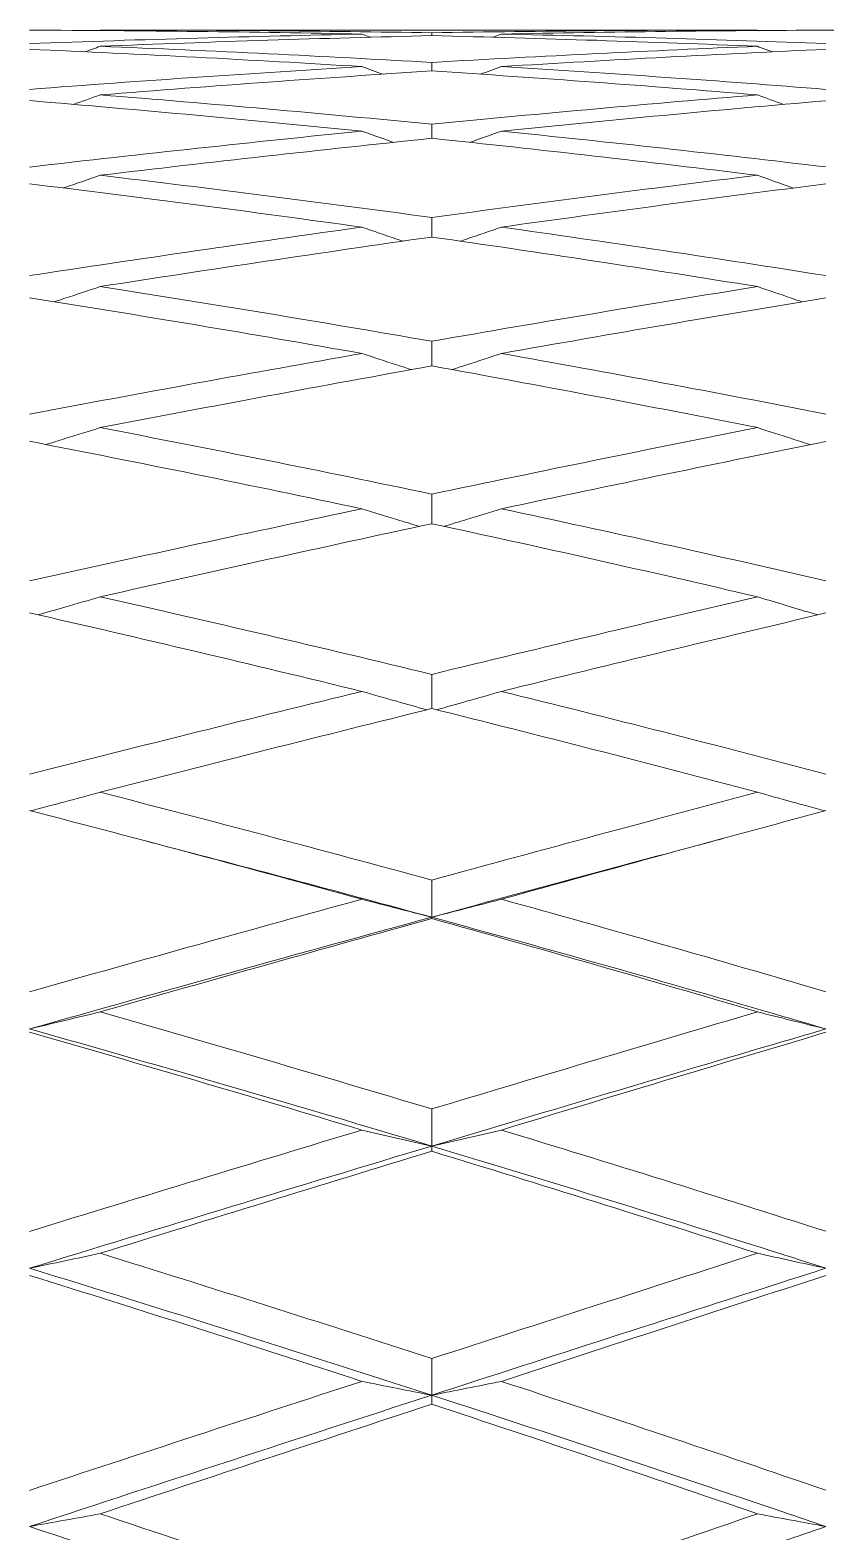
# Model space of a CAD drawing. Extents: x 6453 to 7582, y 0 to 827.
# Drawn here: x 6889 to 6893.7, y 225.91 to 234.76 of the extents above; entities that cross this region are included whole.
import ezdxf

# ---------------------------------------------------------------- set-up
doc = ezdxf.new("R2010")
doc.units = 0
doc.header["$LTSCALE"] = 30
doc.header["$MEASUREMENT"] = 0
doc.layers.add('1', color=7, linetype='CONTINUOUS')

msp = doc.modelspace()

# ---------------------------------------------------------------- linework, layer by layer
at = {"layer": '1', "color": 7, "linetype": 'Continuous', "lineweight": 18}
msp.add_line((6893.2914, 234.7633), (6889.4151, 234.7633), dxfattribs=at)
for points, degree in [([(6890.9581, 234.7393), (6890.6396, 234.7458), (6889.9943, 234.7562), (6889.3324, 234.7614), (6888.9973, 234.7625)], 3), ([(6888.9973, 234.6834), (6889.3312, 234.6956), (6889.9918, 234.717), (6890.6384, 234.7328), (6890.9581, 234.7393)], 3), ([(6889.4049, 234.7596), (6889.4083, 234.7608), (6889.4117, 234.7621), (6889.4151, 234.7633)], 3), ([(6889.4151, 234.7633), (6889.7494, 234.7633), (6890.4095, 234.7605), (6891.0528, 234.7523), (6891.3702, 234.747)], 3), ([(6891.3702, 234.7302), (6891.0514, 234.7225), (6890.4067, 234.7045), (6889.748, 234.6808), (6889.4151, 234.6674)], 3), ([(6891.0111, 234.7199), (6890.9934, 234.7263), (6890.9758, 234.7328), (6890.9581, 234.7393)], 3), ([(6891.3702, 234.747), (6891.6984, 234.7525), (6892.3469, 234.7606), (6892.9793, 234.7633), (6893.2914, 234.7633)], 3), ([(6891.3702, 234.747), (6891.3702, 234.7414), (6891.3702, 234.7358), (6891.3702, 234.7302)], 3), ([(6893.2914, 234.6674), (6892.9797, 234.6804), (6892.3478, 234.7038), (6891.6989, 234.7223), (6891.3702, 234.7302)], 3), ([(6891.7291, 234.7201), (6891.7464, 234.7265), (6891.7638, 234.7329), (6891.7811, 234.7393)], 3), ([(6893.6958, 234.7625), (6893.3844, 234.7614), (6892.754, 234.7565), (6892.108, 234.746), (6891.7811, 234.7393)], 3), ([(6891.7811, 234.7393), (6892.1088, 234.7326), (6892.7557, 234.7165), (6893.3853, 234.6953), (6893.6958, 234.6835)], 3), ([(6893.3023, 234.7592), (6893.2986, 234.7606), (6893.295, 234.7619), (6893.2914, 234.7633)], 3), ([(6895.5718, 234.7393), (6895.2584, 234.746), (6894.6323, 234.7565), (6894.0077, 234.7614), (6893.6958, 234.7625)], 3), ([(6890.9581, 234.5478), (6890.6338, 234.5675), (6889.9827, 234.6043), (6889.3266, 234.6356), (6888.9973, 234.65)], 3), ([(6889.3237, 234.6345), (6889.3542, 234.6454), (6889.3847, 234.6564), (6889.4151, 234.6674)], 3), ([(6889.4151, 234.6674), (6889.7495, 234.654), (6890.4098, 234.6246), (6891.0529, 234.5904), (6891.3702, 234.5722)], 3), ([(6891.3702, 234.5722), (6891.6991, 234.5911), (6892.3481, 234.6258), (6892.9799, 234.6545), (6893.2914, 234.6674)], 3), ([(6893.6958, 234.6499), (6893.3853, 234.6358), (6892.7557, 234.6048), (6892.1088, 234.5679), (6891.7811, 234.5478)], 3), ([(6893.2914, 234.6674), (6893.3212, 234.6563), (6893.3511, 234.6452), (6893.381, 234.6341)], 3), ([(6888.9973, 234.4134), (6889.3334, 234.439), (6889.9963, 234.4869), (6890.6406, 234.5285), (6890.9581, 234.5478)], 3), ([(6890.9581, 234.5478), (6891, 234.5326), (6891.042, 234.5174), (6891.0841, 234.5022)], 3), ([(6891.3702, 234.522), (6891.3702, 234.5387), (6891.3702, 234.5555), (6891.3702, 234.5722)], 3), ([(6891.7811, 234.5478), (6891.7395, 234.5326), (6891.6978, 234.5175), (6891.656, 234.5023)], 3), ([(6891.7811, 234.5478), (6892.1089, 234.5278), (6892.7557, 234.4852), (6893.3853, 234.4382), (6893.6958, 234.4136)], 3), ([(6891.3702, 234.522), (6891.0534, 234.5016), (6890.4108, 234.4577), (6889.75, 234.4076), (6889.4151, 234.3809)], 3), ([(6893.2914, 234.3809), (6892.9705, 234.4074), (6892.3294, 234.4573), (6891.6896, 234.5014), (6891.3702, 234.522)], 3), ([(6889.2556, 234.3244), (6889.3089, 234.3432), (6889.3621, 234.362), (6889.4151, 234.3809)], 3), ([(6889.4151, 234.3809), (6889.7429, 234.3547), (6890.3966, 234.2997), (6891.0463, 234.2393), (6891.3702, 234.2078)], 3), ([(6891.3702, 234.2078), (6891.699, 234.2399), (6892.348, 234.3007), (6892.9798, 234.3551), (6893.2914, 234.3809)], 3), ([(6893.2914, 234.3809), (6893.3432, 234.3619), (6893.395, 234.343), (6893.447, 234.3241)], 3), ([(6890.9581, 234.167), (6890.6337, 234.1996), (6889.9825, 234.2622), (6889.3265, 234.3195), (6888.9973, 234.3469)], 3), ([(6893.6958, 234.3467), (6893.3756, 234.319), (6892.7363, 234.2614), (6892.0992, 234.1992), (6891.7811, 234.167)], 3), ([(6891.3702, 234.2078), (6891.3702, 234.1801), (6891.3702, 234.1524), (6891.3702, 234.1248)], 3), ([(6888.9973, 233.9555), (6889.3333, 233.9942), (6889.9961, 234.0679), (6890.6405, 234.135), (6890.9581, 234.167)], 3), ([(6891.3702, 234.1248), (6891.0419, 234.0905), (6890.3877, 234.0199), (6889.7385, 233.9451), (6889.4151, 233.9068)], 3), ([(6891.1462, 234.1005), (6891.0834, 234.1226), (6891.0207, 234.1448), (6890.9581, 234.167)], 3), ([(6893.2914, 233.9068), (6892.9706, 233.9461), (6892.3296, 234.0217), (6891.6898, 234.0914), (6891.3702, 234.1248)], 3), ([(6891.5939, 234.1005), (6891.6565, 234.1226), (6891.7189, 234.1448), (6891.7811, 234.167)], 3), ([(6891.7811, 234.167), (6892.0994, 234.1348), (6892.7368, 234.0674), (6893.3759, 233.994), (6893.6958, 233.9558)], 3), ([(6890.9581, 233.6009), (6890.6336, 233.6461), (6889.9823, 233.7339), (6889.3264, 233.8166), (6888.9973, 233.8566)], 3), ([(6889.4151, 233.9068), (6889.7429, 233.8679), (6890.3965, 233.7875), (6891.0463, 233.7019), (6891.3702, 233.6577)], 3), ([(6891.3702, 233.6577), (6891.689, 233.7012), (6892.3281, 233.7863), (6892.9699, 233.8673), (6893.2914, 233.9068)], 3), ([(6893.6958, 233.8564), (6893.375, 233.8158), (6892.7351, 233.7325), (6892.0986, 233.6454), (6891.7811, 233.6009)], 3), ([(6888.9973, 233.3148), (6889.3227, 233.3644), (6889.975, 233.4618), (6890.63, 233.5552), (6890.9581, 233.6009)], 3), ([(6891.7811, 233.6009), (6892.0995, 233.5563), (6892.737, 233.4641), (6893.376, 233.3658), (6893.6958, 233.3151)], 3), ([(6891.3702, 233.5428), (6891.0442, 233.4962), (6890.3924, 233.4008), (6889.7408, 233.3012), (6889.4151, 233.2503)], 3), ([(6893.2914, 233.2503), (6892.9707, 233.3021), (6892.3297, 233.4026), (6891.6898, 233.497), (6891.3702, 233.5428)], 3), ([(6889.4151, 233.2503), (6889.7427, 233.1992), (6890.3963, 233.0944), (6891.0462, 232.9844), (6891.3702, 232.9281)], 3), ([(6891.3702, 232.9281), (6891.6999, 232.9854), (6892.3498, 233.0964), (6892.9807, 233.2002), (6893.2914, 233.2503)], 3), ([(6890.9581, 232.8559), (6890.6335, 232.9132), (6889.982, 233.0252), (6889.3263, 233.1323), (6888.9973, 233.1846)], 3), ([(6893.6958, 233.1842), (6893.3861, 233.133), (6892.7573, 233.0272), (6892.1097, 232.9142), (6891.7811, 232.8559)], 3), ([(6888.9973, 232.4981), (6889.3316, 232.5611), (6889.9926, 232.6836), (6890.6388, 232.7995), (6890.9581, 232.8559)], 3), ([(6891.7811, 232.8559), (6892.0995, 232.7994), (6892.737, 232.6833), (6893.376, 232.5612), (6893.6958, 232.4985)], 3), ([(6891.3702, 232.7824), (6891.0516, 232.725), (6890.4072, 232.6071), (6889.7482, 232.4826), (6889.4151, 232.4187)], 3), ([(6893.2914, 232.4187), (6892.9707, 232.4824), (6892.3297, 232.6066), (6891.6898, 232.7248), (6891.3702, 232.7824)], 3), ([(6889.4151, 232.4187), (6889.7426, 232.3559), (6890.396, 232.2277), (6891.046, 232.0946), (6891.3702, 232.0268)], 3), ([(6891.3702, 232.0268), (6891.6989, 232.0956), (6892.3479, 232.2297), (6892.9798, 232.3569), (6893.2914, 232.4187)], 3), ([(6890.9581, 231.94), (6890.6333, 232.0088), (6889.9817, 232.1439), (6889.3261, 232.2741), (6888.9973, 232.3381)], 3), ([(6893.6958, 232.3376), (6893.3851, 232.2748), (6892.7552, 232.1457), (6892.1086, 232.0098), (6891.7811, 231.94)], 3), ([(6888.9973, 231.5146), (6889.3332, 231.5892), (6889.9958, 231.7346), (6890.6403, 231.8727), (6890.9581, 231.94)], 3), ([(6891.7811, 231.94), (6892.0995, 231.8722), (6892.737, 231.7336), (6893.376, 231.5889), (6893.6958, 231.515)], 3), ([(6891.3702, 231.852), (6891.0532, 231.7838), (6890.4104, 231.6438), (6889.7498, 231.4966), (6889.4151, 231.4211)], 3), ([(6893.2914, 231.4211), (6892.9706, 231.4959), (6892.3296, 231.6426), (6891.6897, 231.7832), (6891.3702, 231.852)], 3), ([(6889.4151, 231.4211), (6889.7424, 231.3472), (6890.3957, 231.1972), (6891.0458, 231.0424), (6891.3702, 230.9637)], 3), ([(6891.3702, 230.9637), (6891.6989, 231.0435), (6892.3478, 231.1994), (6892.9797, 231.3483), (6893.2914, 231.4211)], 3), ([(6890.9581, 230.8633), (6890.634, 230.9426), (6889.9831, 231.0991), (6889.3268, 231.2513), (6888.9973, 231.3264)], 3), ([(6893.6958, 231.3259), (6893.3848, 231.2522), (6892.7547, 231.1015), (6892.1084, 230.9439), (6891.7811, 230.8633)], 3), ([(6888.9973, 230.3749), (6889.3314, 230.4596), (6889.9924, 230.6257), (6890.6386, 230.7852), (6890.9581, 230.8633)], 3), ([(6891.7811, 230.8633), (6892.0994, 230.785), (6892.7368, 230.6254), (6893.3759, 230.4598), (6893.6958, 230.3754)], 3), ([(6891.3702, 230.7618), (6891.0518, 230.6828), (6890.4075, 230.5217), (6889.7484, 230.3539), (6889.4151, 230.2683)], 3), ([(6893.2914, 230.2683), (6892.9706, 230.3536), (6892.3295, 230.521), (6891.6897, 230.6825), (6891.3702, 230.7618)], 3), ([(6889.4151, 230.2683), (6889.7429, 230.1841), (6890.3966, 230.0137), (6891.0463, 229.839), (6891.3702, 229.7506)], 3), ([(6891.3702, 229.7506), (6891.6982, 229.8402), (6892.3465, 230.0161), (6892.979, 230.1853), (6893.2914, 230.2683)], 3), ([(6890.9581, 229.6377), (6890.6338, 229.7268), (6889.9826, 229.9031), (6889.3265, 230.0755), (6888.9973, 230.1607)], 3), ([(6893.6958, 230.1601), (6893.3843, 230.0763), (6892.7536, 229.9054), (6892.1078, 229.728), (6891.7811, 229.6377)], 3), ([(6889.8047, 229.9492), (6889.6943, 229.9784)], 1), ([(6891.3702, 229.5316), (6890.8514, 229.6734), (6890.3291, 229.8127), (6889.8037, 229.9495)], 3), ([(6891.3702, 229.5316), (6891.9172, 229.6811), (6892.4604, 229.8279), (6892.9994, 229.9718)], 3), ([(6893.1002, 229.9991), (6892.9987, 229.9716)], 1), ([(6891.3702, 229.7506), (6891.3702, 229.7141), (6891.3702, 229.6411), (6891.3702, 229.5681), (6891.3702, 229.5316)], 3), ([(6888.9973, 229.0915), (6889.331, 229.1857), (6889.9915, 229.3708), (6890.6382, 229.5497), (6890.9581, 229.6377)], 3), ([(6890.9581, 229.6377), (6891.0264, 229.6199), (6891.1634, 229.5845), (6891.3011, 229.5492), (6891.3702, 229.5316)], 3), ([(6891.3702, 229.5316), (6891.4391, 229.5491), (6891.5766, 229.5844), (6891.7131, 229.6199), (6891.7811, 229.6377)], 3), ([(6891.7811, 229.6377), (6892.0994, 229.5496), (6892.7368, 229.3708), (6893.3758, 229.186), (6893.6958, 229.0921)], 3), ([(6888.9973, 228.8727), (6889.7954, 229.0977), (6890.5867, 229.3174), (6891.3702, 229.5316)], 3), ([(6891.3702, 229.5237), (6891.0511, 229.435), (6890.4062, 229.2545), (6889.7477, 229.0679), (6889.4151, 228.9731)], 3), ([(6891.3702, 229.5316), (6891.3702, 229.5303), (6891.3702, 229.5277), (6891.3702, 229.525), (6891.3702, 229.5237)], 3), ([(6893.2914, 228.9731), (6892.9706, 229.0677), (6892.3296, 229.2541), (6891.6898, 229.4347), (6891.3702, 229.5237)], 3), ([(6888.9973, 228.8727), (6889.0674, 228.8893), (6889.2071, 228.9227), (6889.3459, 228.9562), (6889.4151, 228.9731)], 3), ([(6889.4151, 228.9731), (6889.7429, 228.8796), (6890.3965, 228.6907), (6891.0463, 228.498), (6891.3702, 228.4006)], 3), ([(6891.3702, 228.4006), (6891.699, 228.4995), (6892.348, 228.6938), (6892.9798, 228.8811), (6893.2914, 228.9731)], 3), ([(6893.2914, 228.9731), (6893.3584, 228.9563), (6893.4929, 228.9227), (6893.628, 228.8894), (6893.6958, 228.8727)], 3), ([(6891.3702, 228.182), (6890.5867, 228.4173), (6889.7954, 228.6476), (6888.9973, 228.8727)], 3), ([(6890.9581, 228.2764), (6890.6337, 228.3744), (6889.9824, 228.5686), (6889.3265, 228.7592), (6888.9973, 228.8536)], 3), ([(6893.6958, 228.853), (6893.3763, 228.7577), (6892.7377, 228.5663), (6892.0999, 228.3733), (6891.7811, 228.2764)], 3), ([(6891.3702, 228.4006), (6891.3702, 228.3642), (6891.3702, 228.2913), (6891.3702, 228.2184), (6891.3702, 228.182)], 3), ([(6888.9973, 227.6786), (6889.3333, 227.782), (6889.9961, 227.9849), (6890.6405, 228.1805), (6890.9581, 228.2764)], 3), ([(6891.3702, 228.182), (6891.3011, 228.1976), (6891.1634, 228.229), (6891.0264, 228.2606), (6890.9581, 228.2764)], 3), ([(6891.3702, 228.182), (6891.4391, 228.1976), (6891.5766, 228.229), (6891.7131, 228.2606), (6891.7811, 228.2764)], 3), ([(6891.7811, 228.2764), (6892.0995, 228.1796), (6892.7369, 227.9834), (6893.3759, 227.7816), (6893.6958, 227.6792)], 3), ([(6891.3702, 228.182), (6890.5867, 227.9466), (6889.7954, 227.7063), (6888.9973, 227.4613)], 3), ([(6891.3702, 228.1513), (6891.3702, 228.1564), (6891.3702, 228.1667), (6891.3702, 228.1769), (6891.3702, 228.182)], 3), ([(6891.3702, 228.1513), (6891.0433, 228.0515), (6890.3906, 227.8515), (6889.7399, 227.6504), (6889.4151, 227.5495)], 3), ([(6893.2914, 227.5495), (6892.9707, 227.6525), (6892.3297, 227.8558), (6891.6898, 228.0536), (6891.3702, 228.1513)], 3), ([(6888.9973, 227.4613), (6889.0674, 227.4759), (6889.2071, 227.5053), (6889.3459, 227.5347), (6889.4151, 227.5495)], 3), ([(6889.4151, 227.5495), (6889.7428, 227.4478), (6890.3964, 227.2426), (6891.0462, 227.0339), (6891.3702, 226.9286)], 3), ([(6891.3702, 226.9286), (6891.6889, 227.0322), (6892.3278, 227.2394), (6892.9697, 227.4462), (6893.2914, 227.5495)], 3), ([(6893.6958, 227.4614), (6893.628, 227.476), (6893.4929, 227.5053), (6893.3584, 227.5348), (6893.2914, 227.5495)], 3), ([(6891.3702, 226.7128), (6890.5867, 226.9667), (6889.7954, 227.2164), (6888.9973, 227.4613)], 3), ([(6890.9581, 226.7945), (6890.6336, 226.9003), (6889.9822, 227.1102), (6889.3264, 227.317), (6888.9973, 227.4196)], 3), ([(6893.6958, 227.4189), (6893.375, 227.3149), (6892.7351, 227.1068), (6892.0985, 226.8986), (6891.7811, 226.7945)], 3), ([(6891.3702, 226.9286), (6891.3702, 226.8926), (6891.3702, 226.8207), (6891.3702, 226.7487), (6891.3702, 226.7128)], 3), ([(6888.9973, 226.1515), (6889.3228, 226.2589), (6889.9752, 226.4734), (6890.6301, 226.6875), (6890.9581, 226.7945)], 3), ([(6890.9581, 226.7945), (6891.0264, 226.7808), (6891.1634, 226.7535), (6891.3011, 226.7263), (6891.3702, 226.7128)], 3), ([(6891.3702, 226.7128), (6891.4391, 226.7263), (6891.5766, 226.7534), (6891.7131, 226.7808), (6891.7811, 226.7945)], 3), ([(6891.7811, 226.7945), (6892.0995, 226.69), (6892.737, 226.4786), (6893.376, 226.2619), (6893.6958, 226.1522)], 3), ([(6891.3702, 226.7128), (6890.5867, 226.4588), (6889.7954, 226.2005), (6888.9973, 225.9383)], 3), ([(6891.3702, 226.6595), (6891.0443, 226.5524), (6890.3925, 226.3375), (6889.7409, 226.1215), (6889.4151, 226.0133)], 3), ([(6891.3702, 226.7128), (6891.3702, 226.7039), (6891.3702, 226.6862), (6891.3702, 226.6684), (6891.3702, 226.6595)], 3), ([(6893.2914, 226.0133), (6892.9707, 226.1236), (6892.3297, 226.3415), (6891.6898, 226.5543), (6891.3702, 226.6595)], 3), ([(6888.9973, 225.9383), (6889.0674, 225.9507), (6889.2071, 225.9756), (6889.3459, 226.0007), (6889.4151, 226.0133)], 3), ([(6889.4151, 226.0133), (6889.7427, 225.9044), (6890.3962, 225.6851), (6891.0461, 225.4627), (6891.3702, 225.3507)], 3), ([(6891.3702, 225.3507), (6891.6889, 225.461), (6892.3279, 225.6817), (6892.9698, 225.9027), (6893.2914, 226.0133)], 3), ([(6893.2914, 226.0133), (6893.3584, 226.0007), (6893.4929, 225.9757), (6893.628, 225.9507), (6893.6958, 225.9383)], 3), ([(6891.3702, 225.14), (6890.5867, 225.4098), (6889.7954, 225.676), (6888.9973, 225.9383)], 3)]:
    msp.add_open_spline(points, degree=degree, dxfattribs=at)
for points, knots in [([(6889.4151, 233.9068), (6889.3459, 233.8829), (6889.2729, 233.8577), (6889.1996, 233.8327), (6889.1959, 233.8315)], [0, 0, 0, 0, 0.950061, 1, 1, 1, 1]), ([(6893.5039, 233.8315), (6893.5003, 233.8327), (6893.4293, 233.8578), (6893.3584, 233.8829), (6893.2914, 233.9068)], [0, 0, 0, 0, 0.051035, 1, 1, 1, 1]), ([(6891.3702, 233.6577), (6891.3702, 233.625), (6891.3702, 233.5866), (6891.3702, 233.5483), (6891.3702, 233.5428)], [0, 0, 0, 0, 0.855846, 1, 1, 1, 1]), ([(6891.2011, 233.518), (6891.1886, 233.5223), (6891.1074, 233.5498), (6891.0264, 233.5775), (6890.9581, 233.6009)], [0, 0, 0, 0, 0.153908, 1, 1, 1, 1]), ([(6891.5387, 233.5179), (6891.5512, 233.5222), (6891.6323, 233.5498), (6891.7131, 233.5775), (6891.7811, 233.6009)], [0, 0, 0, 0, 0.154736, 1, 1, 1, 1]), ([(6889.1429, 233.1606), (6889.1642, 233.1676), (6889.2553, 233.1974), (6889.3459, 233.2274), (6889.4151, 233.2503)], [0, 0, 0, 0, 0.234468, 1, 1, 1, 1]), ([(6893.5555, 233.1606), (6893.5346, 233.1676), (6893.4464, 233.1975), (6893.3584, 233.2274), (6893.2914, 233.2503)], [0, 0, 0, 0, 0.235639, 1, 1, 1, 1]), ([(6891.2511, 232.7606), (6891.2219, 232.77), (6891.124, 232.8017), (6891.0264, 232.8335), (6890.9581, 232.8559)], [0, 0, 0, 0, 0.297953, 1, 1, 1, 1]), ([(6891.3702, 232.9281), (6891.3702, 232.8938), (6891.3702, 232.8452), (6891.3702, 232.7967), (6891.3702, 232.7824)], [0, 0, 0, 0, 0.70651, 1, 1, 1, 1]), ([(6891.4888, 232.7605), (6891.518, 232.7699), (6891.6158, 232.8016), (6891.7131, 232.8335), (6891.7811, 232.8559)], [0, 0, 0, 0, 0.298491, 1, 1, 1, 1]), ([(6889.0943, 232.3187), (6889.1319, 232.3303), (6889.2392, 232.3635), (6889.3459, 232.3969), (6889.4151, 232.4187)], [0, 0, 0, 0, 0.349924, 1, 1, 1, 1]), ([(6893.6027, 232.3185), (6893.5661, 232.3302), (6893.462, 232.3635), (6893.3584, 232.397), (6893.2914, 232.4187)], [0, 0, 0, 0, 0.351202, 1, 1, 1, 1]), ([(6891.3702, 232.0268), (6891.3702, 231.9914), (6891.3702, 231.9331), (6891.3702, 231.8749), (6891.3702, 231.852)], [0, 0, 0, 0, 0.608215, 1, 1, 1, 1]), ([(6890.9581, 231.94), (6891.0264, 231.919), (6891.1394, 231.8843), (6891.2528, 231.8498), (6891.2976, 231.8362)], [0, 0, 0, 0, 0.606371, 1, 1, 1, 1]), ([(6891.4424, 231.8361), (6891.4872, 231.8497), (6891.6004, 231.8842), (6891.7131, 231.9189), (6891.7811, 231.94)], [0, 0, 0, 0, 0.39402, 1, 1, 1, 1]), ([(6889.0486, 231.3144), (6889.1015, 231.3297), (6889.2241, 231.3651), (6889.3459, 231.4007), (6889.4151, 231.4211)], [0, 0, 0, 0, 0.430534, 1, 1, 1, 1]), ([(6893.2914, 231.4211), (6893.3584, 231.4008), (6893.4767, 231.3651), (6893.5956, 231.3296), (6893.647, 231.3142)], [0, 0, 0, 0, 0.568192, 1, 1, 1, 1]), ([(6891.3702, 230.9637), (6891.3702, 230.9276), (6891.3702, 230.8603), (6891.3702, 230.793), (6891.3702, 230.7618)], [0, 0, 0, 0, 0.537282, 1, 1, 1, 1]), ([(6890.9581, 230.8633), (6891.0264, 230.8438), (6891.154, 230.8075), (6891.2823, 230.7714), (6891.3418, 230.7547)], [0, 0, 0, 0, 0.536751, 1, 1, 1, 1]), ([(6891.3984, 230.7547), (6891.4579, 230.7714), (6891.5859, 230.8075), (6891.7131, 230.8438), (6891.7811, 230.8633)], [0, 0, 0, 0, 0.463385, 1, 1, 1, 1]), ([(6889.0046, 230.1587), (6889.0723, 230.1766), (6889.2095, 230.213), (6889.3459, 230.2496), (6889.4151, 230.2683)], [0, 0, 0, 0, 0.491159, 1, 1, 1, 1]), ([(6893.2914, 230.2683), (6893.3584, 230.2497), (6893.4909, 230.213), (6893.624, 230.1764), (6893.6898, 230.1585)], [0, 0, 0, 0, 0.507526, 1, 1, 1, 1]), ([(6893.6958, 228.8727), (6893.6113, 228.8975), (6892.8437, 229.122), (6892.0672, 229.3411), (6891.3702, 229.5316)], [0, 0, 0, 0, 0.110293, 1, 1, 1, 1]), ([(6893.6958, 228.8727), (6893.6113, 228.8479), (6892.8437, 228.6223), (6892.0672, 228.3914), (6891.3702, 228.182)], [0, 0, 0, 0, 0.110293, 1, 1, 1, 1]), ([(6893.6958, 227.4614), (6893.6113, 227.4884), (6892.8437, 227.7328), (6892.0672, 227.9726), (6891.3702, 228.182)], [0, 0, 0, 0, 0.110293, 1, 1, 1, 1]), ([(6893.6958, 227.4614), (6893.6113, 227.4343), (6892.8437, 227.1888), (6892.0672, 226.9387), (6891.3702, 226.7128)], [0, 0, 0, 0, 0.110293, 1, 1, 1, 1]), ([(6893.6958, 225.9383), (6893.6113, 225.9672), (6892.8437, 226.229), (6892.0672, 226.4868), (6891.3702, 226.7128)], [0, 0, 0, 0, 0.110293, 1, 1, 1, 1]), ([(6893.6958, 225.9383), (6893.6113, 225.9094), (6892.8437, 225.6467), (6892.0672, 225.3801), (6891.3702, 225.14)], [0, 0, 0, 0, 0.110293, 1, 1, 1, 1])]:
    msp.add_open_spline(points, degree=3, knots=knots, dxfattribs=at)

doc.saveas('drawing.dxf')
